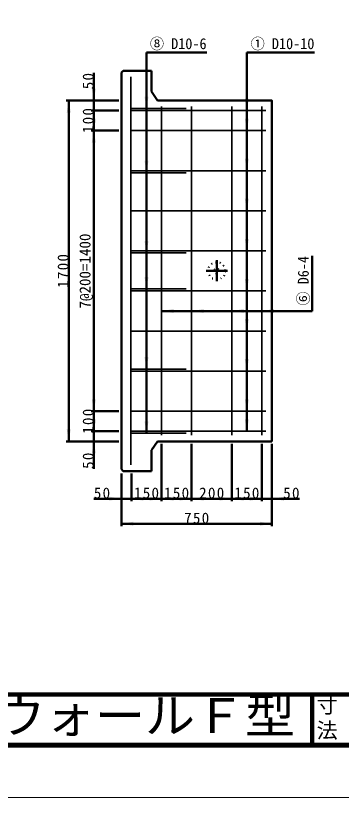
# Model space of a CAD drawing. Units: millimetres, scale not verified, with parts at other scales. Extents: x -2102 to 2102, y -1485 to 1485.
# Drawn here: x 37 to 686, y -1485 to 75 of the extents above; entities that cross this region are included whole.
import ezdxf
from ezdxf.enums import TextEntityAlignment as Align

# ---------------------------------------------------------------- set-up
doc = ezdxf.new("R2010")
doc.units = ezdxf.units.MM
doc.header["$LTSCALE"] = 5
doc.linetypes.add('DOTTED', pattern=[1.75, 0.25, -1.5])
doc.linetypes.add('LONG_DASHED_DOTTED', pattern=[15.25, 12, -1.5, 0.25, -1.5])
doc.layers.add('0-0_V-nasSTD', color=7, linetype='Continuous', lineweight=50)
doc.layers.add('0-1_0', color=7, linetype='Continuous', lineweight=100)
doc.styles.add('ＭＳ ゴシック', font='')
doc.styles.get('ＭＳ ゴシック').set_extended_font_data('MS Gothic')

msp = doc.modelspace()

# ---------------------------------------------------------------- linework, layer by layer
at = {"layer": '0-0_V-nasSTD'}
for p, q in [((297.466, -758.634), (297.466, 1.366)), ((297.466, 1.366), (417.466, 1.366)), ((497.466, -754.634), (497.466, 1.366)), ((497.466, 1.366), (632.466, 1.366)), ((251.066, -35.234), (247.466, -38.834)), ((247.466, -38.834), (247.466, -830.434)), ((307.466, -35.234), (251.066, -35.234)), ((307.466, -35.234), (307.466, -76.814)), ((307.466, -76.814), (319.466, -94.634)), ((242.466, -94.634), (137.466, -94.634)), ((142.466, -94.634), (142.466, -774.634)), ((242.466, -114.634), (187.466, -114.634)), ((192.466, -114.634), (192.466, -154.634)), ((242.466, -154.634), (187.466, -154.634)), ((192.466, -714.634), (192.466, -154.634)), ((627.466, -514.634), (627.466, -404.634)), ((327.466, -514.634), (627.466, -514.634)), ((242.466, -714.634), (187.466, -714.634)), ((192.466, -754.634), (192.466, -714.634)), ((242.466, -754.634), (187.466, -754.634)), ((242.466, -774.634), (137.466, -774.634)), ((319.466, -774.634), (307.466, -792.454)), ((547.466, -774.634), (319.466, -774.634)), ((327.466, -894.034), (327.466, -779.634)), ((387.466, -894.034), (387.466, -779.634)), ((467.466, -894.034), (467.466, -779.634)), ((527.466, -894.034), (527.466, -779.634)), ((547.466, -944.034), (547.466, -779.634)), ((307.466, -792.454), (307.466, -834.034)), ((247.466, -830.434), (251.066, -834.034)), ((247.466, -944.034), (247.466, -839.034)), ((251.066, -834.034), (307.466, -834.034)), ((267.466, -894.034), (267.466, -839.034)), ((267.466, -889.034), (327.466, -889.034)), ((327.466, -889.034), (387.466, -889.034)), ((547.466, -939.034), (247.466, -939.034))]:
    msp.add_line(p, q, dxfattribs=at)
at = {"layer": '0-0_V-nasSTD', "lineweight": 35}
for p, q in [((266.266, -47.634), (266.266, -821.634)), ((327.466, -762.634), (327.466, -106.634)), ((387.466, -762.634), (387.466, -106.634)), ((467.466, -762.634), (467.466, -106.634)), ((527.466, -762.634), (527.466, -106.634)), ((265.466, -110.634), (376.495, -110.634)), ((535.466, -114.634), (267.466, -114.634)), ((535.466, -154.634), (267.466, -154.634)), ((265.466, -238.634), (376.495, -238.634)), ((535.466, -234.634), (267.466, -234.634)), ((535.466, -314.634), (267.466, -314.634)), ((265.466, -398.634), (376.495, -398.634)), ((535.466, -394.634), (267.466, -394.634)), ((265.466, -470.634), (376.495, -470.634)), ((535.466, -474.634), (267.466, -474.634)), ((535.466, -554.634), (267.466, -554.634)), ((265.466, -630.634), (376.495, -630.634)), ((535.466, -634.634), (267.466, -634.634)), ((535.466, -714.634), (267.466, -714.634)), ((265.466, -758.634), (376.495, -758.634)), ((535.466, -754.634), (267.466, -754.634))]:
    msp.add_line(p, q, dxfattribs=at)
at = {"layer": '0-0_V-nasSTD', "linetype": 'LONG_DASHED_DOTTED'}
for p, q in [((437.466, -412.834), (437.466, -455.234)), ((416.266, -434.634), (458.666, -434.634))]:
    msp.add_line(p, q, dxfattribs=at)
at = {"layer": '0-0_V-nasSTD', "lineweight": 100}
for p, q in [((627.5, -1280), (627.5, -1380)), ((-1997.5, -1380), (1997.5, -1380))]:
    msp.add_line(p, q, dxfattribs=at)
at = {"layer": '0-0_V-nasSTD', "lineweight": 18}
for points in [[(-2102.5, -1485), (-2102.5, 1485), (2102.5, 1485), (2102.5, -1485)], [(-2002.5, -1385), (-2002.5, 1385), (2002.5, 1385), (2002.5, -1385)]]:
    msp.add_lwpolyline(points, close=True, dxfattribs=at)
at = {"layer": '0-0_V-nasSTD'}
for points in [[(192.466, -114.634), (192.466, -94.634), (192.466, -39.634)], [(547.466, -774.634), (547.466, -94.634), (319.466, -94.634)], [(192.466, -754.634), (192.466, -774.634), (192.466, -829.634)], [(267.466, -889.034), (247.466, -889.034), (192.466, -889.034)], [(387.466, -889.034), (467.466, -889.034), (527.466, -889.034)], [(527.466, -889.034), (547.466, -889.034), (602.466, -889.034)]]:
    msp.add_lwpolyline(points, dxfattribs=at)
at = {"layer": '0-0_V-nasSTD', "linetype": 'DOTTED'}
for radius in [17.2, 5]:
    msp.add_circle((437.466, -434.634), radius, dxfattribs=at)
at = {"layer": '0-0_V-nasSTD'}
for points in [[(188.466, -70.634), (192.466, -94.634), (192.466, -70.634)], [(192.466, -94.634), (192.466, -70.634), (196.466, -70.634)], [(293.466, -86.634), (297.466, -110.634), (297.466, -86.634)], [(297.466, -110.634), (297.466, -86.634), (301.466, -86.634)], [(493.466, -90.634), (497.466, -114.634), (497.466, -90.634)], [(497.466, -114.634), (497.466, -90.634), (501.466, -90.634)], [(138.466, -118.634), (142.466, -118.634), (142.466, -94.634)], [(142.466, -118.634), (142.466, -94.634), (146.466, -118.634)], [(188.466, -138.634), (192.466, -138.634), (192.466, -114.634)], [(192.466, -138.634), (192.466, -114.634), (196.466, -138.634)], [(188.466, -130.634), (192.466, -154.634), (192.466, -130.634)], [(192.466, -154.634), (192.466, -130.634), (196.466, -130.634)], [(493.466, -130.634), (497.466, -154.634), (497.466, -130.634)], [(497.466, -154.634), (497.466, -130.634), (501.466, -130.634)], [(188.466, -178.634), (192.466, -178.634), (192.466, -154.634)], [(192.466, -178.634), (192.466, -154.634), (196.466, -178.634)], [(293.466, -214.634), (297.466, -238.634), (297.466, -214.634)], [(297.466, -238.634), (297.466, -214.634), (301.466, -214.634)], [(493.466, -210.634), (497.466, -234.634), (497.466, -210.634)], [(497.466, -234.634), (497.466, -210.634), (501.466, -210.634)], [(493.466, -290.634), (497.466, -314.634), (497.466, -290.634)], [(497.466, -314.634), (497.466, -290.634), (501.466, -290.634)], [(493.466, -370.634), (497.466, -394.634), (497.466, -370.634)], [(497.466, -394.634), (497.466, -370.634), (501.466, -370.634)], [(293.466, -374.634), (297.466, -398.634), (297.466, -374.634)], [(297.466, -398.634), (297.466, -374.634), (301.466, -374.634)], [(293.466, -446.634), (297.466, -470.634), (297.466, -446.634)], [(297.466, -470.634), (297.466, -446.634), (301.466, -446.634)], [(493.466, -450.634), (497.466, -474.634), (497.466, -450.634)], [(497.466, -474.634), (497.466, -450.634), (501.466, -450.634)], [(327.466, -514.634), (351.466, -514.634), (351.466, -510.634)], [(327.466, -514.634), (351.466, -518.634), (351.466, -514.634)], [(387.466, -514.634), (411.466, -514.634), (411.466, -510.634)], [(387.466, -514.634), (411.466, -518.634), (411.466, -514.634)], [(467.466, -514.634), (491.466, -514.634), (491.466, -510.634)], [(467.466, -514.634), (491.466, -518.634), (491.466, -514.634)], [(527.466, -514.634), (551.466, -514.634), (551.466, -510.634)], [(527.466, -514.634), (551.466, -518.634), (551.466, -514.634)], [(493.466, -530.634), (497.466, -554.634), (497.466, -530.634)], [(497.466, -554.634), (497.466, -530.634), (501.466, -530.634)], [(293.466, -606.634), (297.466, -630.634), (297.466, -606.634)], [(297.466, -630.634), (297.466, -606.634), (301.466, -606.634)], [(493.466, -610.634), (497.466, -634.634), (497.466, -610.634)], [(497.466, -634.634), (497.466, -610.634), (501.466, -610.634)], [(188.466, -690.634), (192.466, -714.634), (192.466, -690.634)], [(192.466, -714.634), (192.466, -690.634), (196.466, -690.634)], [(493.466, -690.634), (497.466, -714.634), (497.466, -690.634)], [(497.466, -714.634), (497.466, -690.634), (501.466, -690.634)], [(188.466, -738.634), (192.466, -738.634), (192.466, -714.634)], [(192.466, -738.634), (192.466, -714.634), (196.466, -738.634)], [(188.466, -730.634), (192.466, -754.634), (192.466, -730.634)], [(192.466, -754.634), (192.466, -730.634), (196.466, -730.634)], [(493.466, -730.634), (497.466, -754.634), (497.466, -730.634)], [(497.466, -754.634), (497.466, -730.634), (501.466, -730.634)], [(293.466, -734.634), (297.466, -758.634), (297.466, -734.634)], [(297.466, -758.634), (297.466, -734.634), (301.466, -734.634)], [(138.466, -750.634), (142.466, -774.634), (142.466, -750.634)], [(142.466, -774.634), (142.466, -750.634), (146.466, -750.634)], [(188.466, -798.634), (192.466, -798.634), (192.466, -774.634)], [(192.466, -798.634), (192.466, -774.634), (196.466, -798.634)], [(223.466, -889.034), (223.466, -885.034), (247.466, -889.034)], [(223.466, -893.034), (223.466, -889.034), (247.466, -889.034)], [(267.466, -889.034), (291.466, -889.034), (291.466, -885.034)], [(267.466, -889.034), (291.466, -893.034), (291.466, -889.034)], [(303.466, -889.034), (303.466, -885.034), (327.466, -889.034)], [(303.466, -893.034), (303.466, -889.034), (327.466, -889.034)], [(327.466, -889.034), (351.466, -889.034), (351.466, -885.034)], [(327.466, -889.034), (351.466, -893.034), (351.466, -889.034)], [(363.466, -889.034), (363.466, -885.034), (387.466, -889.034)], [(363.466, -893.034), (363.466, -889.034), (387.466, -889.034)], [(387.466, -889.034), (411.466, -889.034), (411.466, -885.034)], [(387.466, -889.034), (411.466, -893.034), (411.466, -889.034)], [(443.466, -889.034), (443.466, -885.034), (467.466, -889.034)], [(443.466, -893.034), (443.466, -889.034), (467.466, -889.034)], [(467.466, -889.034), (491.466, -889.034), (491.466, -885.034)], [(467.466, -889.034), (491.466, -893.034), (491.466, -889.034)], [(503.466, -889.034), (503.466, -885.034), (527.466, -889.034)], [(503.466, -893.034), (503.466, -889.034), (527.466, -889.034)], [(547.466, -889.034), (571.466, -889.034), (571.466, -885.034)], [(547.466, -889.034), (571.466, -893.034), (571.466, -889.034)], [(247.466, -939.034), (271.466, -939.034), (271.466, -935.034)], [(523.466, -939.034), (523.466, -935.034), (547.466, -939.034)], [(247.466, -939.034), (271.466, -943.034), (271.466, -939.034)], [(523.466, -943.034), (523.466, -939.034), (547.466, -939.034)]]:
    msp.add_solid(points, dxfattribs=at)
at = {"layer": '0-1_0'}
msp.add_line((-1997.5, -1280), (1997.5, -1280), dxfattribs=at)

# ---------------------------------------------------------------- texts
at = {"layer": '0-0_V-nasSTD', "style": 'ＭＳ ゴシック'}
for s, height, width, p in [('⑧ D10-6', 21.85, 0.95, (304.195, 1.366)), ('① D10-10', 21.85, 0.95, (505.037, 1.366)), ('1stタッチウォールＦ型', 69.65, 1.05, (-453.25, -1377.53))]:
    msp.add_text(s, height=height, dxfattribs=dict(at, width=width)).set_placement(p, align=Align.BOTTOM_LEFT)
msp.add_text('7@200=1400', height=21.99, rotation=90, dxfattribs=at).set_placement((192.466, -509.634), align=Align.BOTTOM_LEFT)
at = {"layer": '0-0_V-nasSTD', "style": 'ＭＳ ゴシック', "width": 0.95}
msp.add_text('⑥ D6-4', height=21.85, rotation=90, dxfattribs=at).set_placement((627.466, -503.746), align=Align.BOTTOM_LEFT)
at = {"layer": '0-0_V-nasSTD', "style": 'ＭＳ ゴシック'}
for s, p in [('寸', (636.482, -1326.001)), ('法', (636.476, -1375.99))]:
    msp.add_text(s, height=30.79, dxfattribs=at).set_placement(p, align=Align.BOTTOM_LEFT)
at = {"layer": '0-0_V-nasSTD', "char_height": 21.99, "attachment_point": 7, "rotation": 90, "style": 'ＭＳ ゴシック'}
for s, insert in [('\\T1.17;50', (192.466, -72.134)), ('\\T1.17;100', (192.466, -159.634)), ('\\T1.17;1700', (142.466, -468.384)), ('\\T1.17;100', (192.466, -759.634)), ('\\T1.17;50', (192.466, -829.634))]:
    msp.add_mtext(s, dxfattribs=dict(at, insert=insert))
at = {"layer": '0-0_V-nasSTD', "char_height": 21.99, "attachment_point": 7, "style": 'ＭＳ ゴシック'}
for s, insert in [('\\T1.17;50', (192.466, -889.034)), ('\\T1.17;150', (272.466, -889.034)), ('\\T1.17;150', (332.466, -889.034)), ('\\T1.17;200', (402.466, -889.034)), ('\\T1.17;150', (472.466, -889.034)), ('\\T1.17;50', (569.966, -889.034)), ('\\T1.17;750', (372.466, -939.034))]:
    msp.add_mtext(s, dxfattribs=dict(at, insert=insert))

doc.saveas('drawing.dxf')
